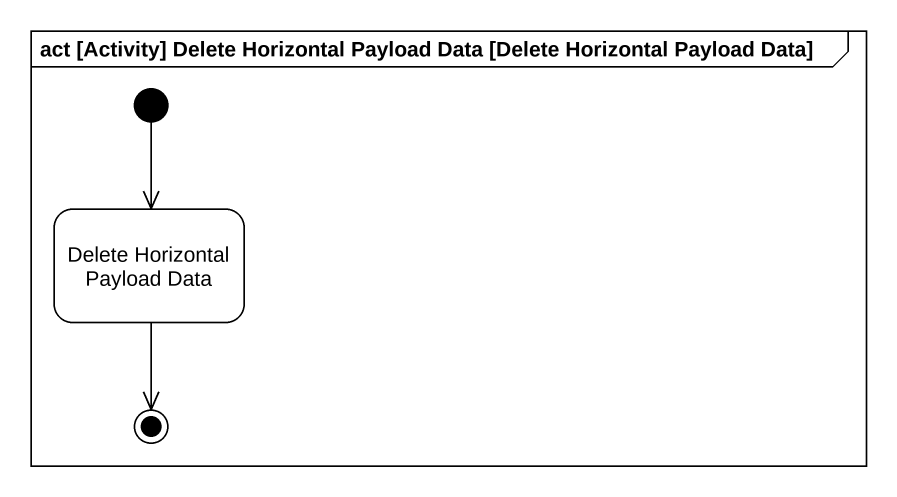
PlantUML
@startuml
mainframe act [Activity] Delete Horizontal Payload Data [Delete Horizontal Payload Data]
hide empty description
state "Delete Horizontal Payload Data" as Delete_Horizontal_Payload
[*] --> Delete_Horizontal_Payload
Delete_Horizontal_Payload --> [*]
@enduml
